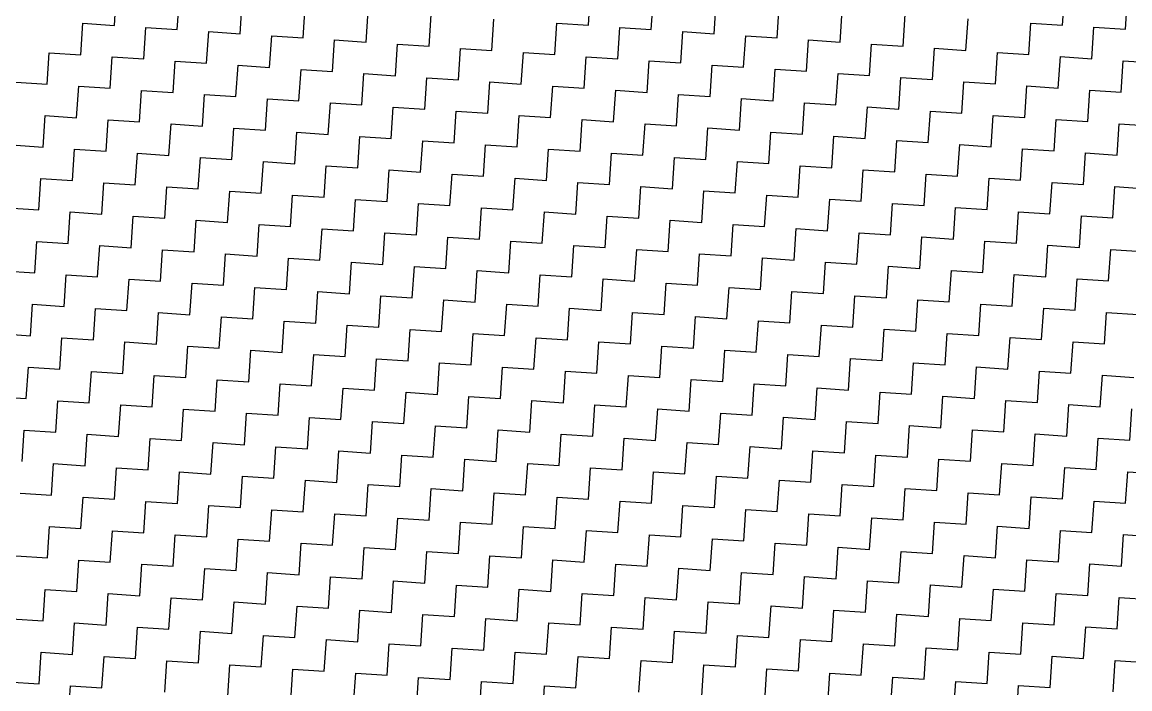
# Model space of a CAD drawing. Header units: metres. Extents: x 286068 to 287358, y 2005630 to 2007098.
# Drawn here: x 286256.2 to 286370.3, y 2006169.5 to 2006238.2 of the extents above; entities that cross this region are included whole.
import ezdxf

# ---------------------------------------------------------------- set-up
doc = ezdxf.new("R2010")
doc.units = ezdxf.units.M
doc.layers.add('POLY_HATCH', color=12, linetype='Continuous')

msp = doc.modelspace()

# ---------------------------------------------------------------- linework, layer by layer
at = {"layer": 'POLY_HATCH', "linetype": 'Continuous'}
for p, q in [((286265.71, 2006237.85), (286265.92, 2006241.09)), ((286272.19, 2006237.42), (286272.41, 2006240.66)), ((286278.67, 2006236.99), (286278.89, 2006240.23)), ((286314.55, 2006237.87), (286314.77, 2006241.11)), ((286321.03, 2006237.44), (286321.25, 2006240.68)), ((286327.52, 2006237), (286327.73, 2006240.25)), ((286363.39, 2006237.88), (286363.61, 2006241.12)), ((286369.88, 2006237.45), (286370.09, 2006240.69)), ((286285.16, 2006236.56), (286285.37, 2006239.8)), ((286291.64, 2006236.13), (286291.86, 2006239.37)), ((286334, 2006236.57), (286334.22, 2006239.82)), ((286340.48, 2006236.14), (286340.7, 2006239.39)), ((286262.25, 2006234.83), (286262.47, 2006238.07)), ((286262.47, 2006238.07), (286265.71, 2006237.85)), ((286298.13, 2006235.7), (286298.34, 2006238.94)), ((286304.61, 2006235.27), (286304.82, 2006238.51)), ((286311.09, 2006234.84), (286311.31, 2006238.08)), ((286311.31, 2006238.08), (286314.55, 2006237.87)), ((286346.97, 2006235.71), (286347.18, 2006238.96)), ((286353.45, 2006235.28), (286353.67, 2006238.53)), ((286359.94, 2006234.85), (286360.15, 2006238.09)), ((286360.15, 2006238.09), (286363.39, 2006237.88)), ((286268.73, 2006234.39), (286268.95, 2006237.64)), ((286268.95, 2006237.64), (286272.19, 2006237.42)), ((286275.22, 2006233.96), (286275.43, 2006237.21)), ((286275.43, 2006237.21), (286278.67, 2006236.99)), ((286317.58, 2006234.41), (286317.79, 2006237.65)), ((286317.79, 2006237.65), (286321.03, 2006237.44)), ((286324.06, 2006233.98), (286324.28, 2006237.22)), ((286324.28, 2006237.22), (286327.52, 2006237)), ((286366.42, 2006234.42), (286366.63, 2006237.66)), ((286366.63, 2006237.66), (286369.88, 2006237.45)), ((286281.7, 2006233.53), (286281.92, 2006236.78)), ((286281.92, 2006236.78), (286285.16, 2006236.56)), ((286288.18, 2006233.1), (286288.4, 2006236.35)), ((286288.4, 2006236.35), (286291.64, 2006236.13)), ((286294.67, 2006232.67), (286294.88, 2006235.92)), ((286294.88, 2006235.92), (286298.13, 2006235.7)), ((286330.54, 2006233.55), (286330.76, 2006236.79)), ((286330.76, 2006236.79), (286334, 2006236.57)), ((286337.03, 2006233.12), (286337.24, 2006236.36)), ((286337.24, 2006236.36), (286340.48, 2006236.14)), ((286343.51, 2006232.69), (286343.73, 2006235.93)), ((286343.73, 2006235.93), (286346.97, 2006235.71)), ((286258.79, 2006231.8), (286259.01, 2006235.04)), ((286259.01, 2006235.04), (286262.25, 2006234.83)), ((286265.28, 2006231.37), (286265.49, 2006234.61)), ((286265.49, 2006234.61), (286268.73, 2006234.39)), ((286301.15, 2006232.24), (286301.37, 2006235.48)), ((286301.37, 2006235.48), (286304.61, 2006235.27)), ((286307.64, 2006231.81), (286307.85, 2006235.05)), ((286307.85, 2006235.05), (286311.09, 2006234.84)), ((286314.12, 2006231.38), (286314.33, 2006234.62)), ((286314.33, 2006234.62), (286317.58, 2006234.41)), ((286349.99, 2006232.26), (286350.21, 2006235.5)), ((286350.21, 2006235.5), (286353.45, 2006235.28)), ((286356.48, 2006231.83), (286356.69, 2006235.07)), ((286356.69, 2006235.07), (286359.94, 2006234.85)), ((286362.96, 2006231.4), (286363.18, 2006234.64)), ((286363.18, 2006234.64), (286366.42, 2006234.42)), ((286271.76, 2006230.94), (286271.98, 2006234.18)), ((286271.98, 2006234.18), (286275.22, 2006233.96)), ((286278.24, 2006230.51), (286278.46, 2006233.75)), ((286278.46, 2006233.75), (286281.7, 2006233.53)), ((286320.6, 2006230.95), (286320.82, 2006234.19)), ((286320.82, 2006234.19), (286324.06, 2006233.98)), ((286327.09, 2006230.52), (286327.3, 2006233.76)), ((286327.3, 2006233.76), (286330.54, 2006233.55)), ((286369.45, 2006230.97), (286369.66, 2006234.21)), ((286369.66, 2006234.21), (286372.9, 2006233.99)), ((286284.73, 2006230.08), (286284.94, 2006233.32)), ((286284.94, 2006233.32), (286288.18, 2006233.1)), ((286291.21, 2006229.65), (286291.43, 2006232.89)), ((286291.43, 2006232.89), (286294.67, 2006232.67)), ((286297.7, 2006229.22), (286297.91, 2006232.46)), ((286297.91, 2006232.46), (286301.15, 2006232.24)), ((286333.57, 2006230.09), (286333.79, 2006233.33)), ((286333.79, 2006233.33), (286337.03, 2006233.12)), ((286340.05, 2006229.66), (286340.27, 2006232.9)), ((286340.27, 2006232.9), (286343.51, 2006232.69)), ((286346.54, 2006229.23), (286346.75, 2006232.47)), ((286346.75, 2006232.47), (286349.99, 2006232.26)), ((286255.55, 2006232.01), (286258.79, 2006231.8)), ((286261.82, 2006228.34), (286262.04, 2006231.58)), ((286262.04, 2006231.58), (286265.28, 2006231.37)), ((286268.3, 2006227.91), (286268.52, 2006231.15)), ((286268.52, 2006231.15), (286271.76, 2006230.94)), ((286304.18, 2006228.79), (286304.39, 2006232.03)), ((286304.39, 2006232.03), (286307.64, 2006231.81)), ((286310.66, 2006228.36), (286310.88, 2006231.6)), ((286310.88, 2006231.6), (286314.12, 2006231.38)), ((286317.15, 2006227.92), (286317.36, 2006231.17)), ((286317.36, 2006231.17), (286320.6, 2006230.95)), ((286353.02, 2006228.8), (286353.24, 2006232.04)), ((286353.24, 2006232.04), (286356.48, 2006231.83)), ((286359.51, 2006228.37), (286359.72, 2006231.61)), ((286359.72, 2006231.61), (286362.96, 2006231.4)), ((286365.99, 2006227.94), (286366.2, 2006231.18)), ((286366.2, 2006231.18), (286369.45, 2006230.97)), ((286274.79, 2006227.48), (286275, 2006230.72)), ((286275, 2006230.72), (286278.24, 2006230.51)), ((286281.27, 2006227.05), (286281.49, 2006230.29)), ((286281.49, 2006230.29), (286284.73, 2006230.08)), ((286323.63, 2006227.49), (286323.85, 2006230.74)), ((286323.85, 2006230.74), (286327.09, 2006230.52)), ((286330.11, 2006227.06), (286330.33, 2006230.31)), ((286330.33, 2006230.31), (286333.57, 2006230.09)), ((286287.75, 2006226.62), (286287.97, 2006229.86)), ((286287.97, 2006229.86), (286291.21, 2006229.65)), ((286294.24, 2006226.19), (286294.45, 2006229.43)), ((286294.45, 2006229.43), (286297.7, 2006229.22)), ((286300.72, 2006225.76), (286300.94, 2006229)), ((286300.94, 2006229), (286304.18, 2006228.79)), ((286336.6, 2006226.63), (286336.81, 2006229.88)), ((286336.81, 2006229.88), (286340.05, 2006229.66)), ((286343.08, 2006226.2), (286343.3, 2006229.45)), ((286343.3, 2006229.45), (286346.54, 2006229.23)), ((286349.56, 2006225.77), (286349.78, 2006229.01)), ((286349.78, 2006229.01), (286353.02, 2006228.8)), ((286258.36, 2006225.31), (286258.58, 2006228.56)), ((286258.58, 2006228.56), (286261.82, 2006228.34)), ((286264.85, 2006224.88), (286265.06, 2006228.13)), ((286265.06, 2006228.13), (286268.3, 2006227.91)), ((286271.33, 2006224.45), (286271.55, 2006227.7)), ((286271.55, 2006227.7), (286274.79, 2006227.48)), ((286307.21, 2006225.33), (286307.42, 2006228.57)), ((286307.42, 2006228.57), (286310.66, 2006228.36)), ((286313.69, 2006224.9), (286313.9, 2006228.14)), ((286313.9, 2006228.14), (286317.15, 2006227.92)), ((286320.17, 2006224.47), (286320.39, 2006227.71)), ((286320.39, 2006227.71), (286323.63, 2006227.49)), ((286356.05, 2006225.34), (286356.26, 2006228.58)), ((286356.26, 2006228.58), (286359.51, 2006228.37)), ((286362.53, 2006224.91), (286362.75, 2006228.15)), ((286362.75, 2006228.15), (286365.99, 2006227.94)), ((286369.02, 2006224.48), (286369.23, 2006227.72)), ((286369.23, 2006227.72), (286372.47, 2006227.51)), ((286277.81, 2006224.02), (286278.03, 2006227.27)), ((286278.03, 2006227.27), (286281.27, 2006227.05)), ((286284.3, 2006223.59), (286284.51, 2006226.84)), ((286284.51, 2006226.84), (286287.75, 2006226.62)), ((286326.66, 2006224.04), (286326.87, 2006227.28)), ((286326.87, 2006227.28), (286330.11, 2006227.06)), ((286333.14, 2006223.61), (286333.36, 2006226.85)), ((286333.36, 2006226.85), (286336.6, 2006226.63)), ((286255.12, 2006225.53), (286258.36, 2006225.31)), ((286290.78, 2006223.16), (286291, 2006226.4)), ((286291, 2006226.4), (286294.24, 2006226.19)), ((286297.26, 2006222.73), (286297.48, 2006225.97)), ((286297.48, 2006225.97), (286300.72, 2006225.76)), ((286303.75, 2006222.3), (286303.96, 2006225.54)), ((286303.96, 2006225.54), (286307.21, 2006225.33)), ((286339.62, 2006223.18), (286339.84, 2006226.42)), ((286339.84, 2006226.42), (286343.08, 2006226.2)), ((286346.11, 2006222.75), (286346.32, 2006225.99)), ((286346.32, 2006225.99), (286349.56, 2006225.77)), ((286352.59, 2006222.32), (286352.81, 2006225.56)), ((286352.81, 2006225.56), (286356.05, 2006225.34)), ((286261.39, 2006221.86), (286261.6, 2006225.1)), ((286261.6, 2006225.1), (286264.85, 2006224.88)), ((286267.87, 2006221.43), (286268.09, 2006224.67)), ((286268.09, 2006224.67), (286271.33, 2006224.45)), ((286310.23, 2006221.87), (286310.45, 2006225.11)), ((286310.45, 2006225.11), (286313.69, 2006224.9)), ((286316.72, 2006221.44), (286316.93, 2006224.68)), ((286316.93, 2006224.68), (286320.17, 2006224.47)), ((286323.2, 2006221.01), (286323.41, 2006224.25)), ((286323.41, 2006224.25), (286326.66, 2006224.04)), ((286359.07, 2006221.89), (286359.29, 2006225.13)), ((286359.29, 2006225.13), (286362.53, 2006224.91)), ((286365.56, 2006221.46), (286365.77, 2006224.7)), ((286365.77, 2006224.7), (286369.02, 2006224.48)), ((286274.36, 2006221), (286274.57, 2006224.24)), ((286274.57, 2006224.24), (286277.81, 2006224.02)), ((286280.84, 2006220.57), (286281.06, 2006223.81)), ((286281.06, 2006223.81), (286284.3, 2006223.59)), ((286287.32, 2006220.14), (286287.54, 2006223.38)), ((286287.54, 2006223.38), (286290.78, 2006223.16)), ((286329.68, 2006220.58), (286329.9, 2006223.82)), ((286329.9, 2006223.82), (286333.14, 2006223.61)), ((286336.17, 2006220.15), (286336.38, 2006223.39)), ((286336.38, 2006223.39), (286339.62, 2006223.18)), ((286257.93, 2006218.83), (286258.15, 2006222.07)), ((286258.15, 2006222.07), (286261.39, 2006221.86)), ((286293.81, 2006219.71), (286294.02, 2006222.95)), ((286294.02, 2006222.95), (286297.26, 2006222.73)), ((286300.29, 2006219.28), (286300.51, 2006222.52)), ((286300.51, 2006222.52), (286303.75, 2006222.3)), ((286306.78, 2006218.85), (286306.99, 2006222.09)), ((286306.99, 2006222.09), (286310.23, 2006221.87)), ((286342.65, 2006219.72), (286342.87, 2006222.96)), ((286342.87, 2006222.96), (286346.11, 2006222.75)), ((286349.13, 2006219.29), (286349.35, 2006222.53)), ((286349.35, 2006222.53), (286352.59, 2006222.32)), ((286355.62, 2006218.86), (286355.83, 2006222.1)), ((286355.83, 2006222.1), (286359.07, 2006221.89)), ((286264.42, 2006218.4), (286264.63, 2006221.64)), ((286264.63, 2006221.64), (286267.87, 2006221.43)), ((286270.9, 2006217.97), (286271.11, 2006221.21)), ((286271.11, 2006221.21), (286274.36, 2006221)), ((286313.26, 2006218.41), (286313.47, 2006221.66)), ((286313.47, 2006221.66), (286316.72, 2006221.44)), ((286319.74, 2006217.98), (286319.96, 2006221.23)), ((286319.96, 2006221.23), (286323.2, 2006221.01)), ((286362.1, 2006218.43), (286362.32, 2006221.67)), ((286362.32, 2006221.67), (286365.56, 2006221.46)), ((286368.59, 2006218), (286368.8, 2006221.24)), ((286368.8, 2006221.24), (286372.04, 2006221.02)), ((286277.38, 2006217.54), (286277.6, 2006220.78)), ((286277.6, 2006220.78), (286280.84, 2006220.57)), ((286283.87, 2006217.11), (286284.08, 2006220.35)), ((286284.08, 2006220.35), (286287.32, 2006220.14)), ((286290.35, 2006216.68), (286290.57, 2006219.92)), ((286290.57, 2006219.92), (286293.81, 2006219.71)), ((286326.23, 2006217.55), (286326.44, 2006220.8)), ((286326.44, 2006220.8), (286329.68, 2006220.58)), ((286332.71, 2006217.12), (286332.92, 2006220.37)), ((286332.92, 2006220.37), (286336.17, 2006220.15)), ((286339.19, 2006216.69), (286339.41, 2006219.93)), ((286339.41, 2006219.93), (286342.65, 2006219.72)), ((286254.69, 2006219.05), (286257.93, 2006218.83)), ((286260.96, 2006215.37), (286261.17, 2006218.62)), ((286261.17, 2006218.62), (286264.42, 2006218.4)), ((286296.83, 2006216.25), (286297.05, 2006219.49)), ((286297.05, 2006219.49), (286300.29, 2006219.28)), ((286303.32, 2006215.82), (286303.53, 2006219.06)), ((286303.53, 2006219.06), (286306.78, 2006218.85)), ((286309.8, 2006215.39), (286310.02, 2006218.63)), ((286310.02, 2006218.63), (286313.26, 2006218.41)), ((286345.68, 2006216.26), (286345.89, 2006219.5)), ((286345.89, 2006219.5), (286349.13, 2006219.29)), ((286352.16, 2006215.83), (286352.38, 2006219.07)), ((286352.38, 2006219.07), (286355.62, 2006218.86)), ((286358.64, 2006215.4), (286358.86, 2006218.64)), ((286358.86, 2006218.64), (286362.1, 2006218.43)), ((286267.44, 2006214.94), (286267.66, 2006218.19)), ((286267.66, 2006218.19), (286270.9, 2006217.97)), ((286273.93, 2006214.51), (286274.14, 2006217.76)), ((286274.14, 2006217.76), (286277.38, 2006217.54)), ((286316.29, 2006214.96), (286316.5, 2006218.2)), ((286316.5, 2006218.2), (286319.74, 2006217.98)), ((286322.77, 2006214.53), (286322.98, 2006217.77)), ((286322.98, 2006217.77), (286326.23, 2006217.55)), ((286365.13, 2006214.97), (286365.34, 2006218.21)), ((286365.34, 2006218.21), (286368.59, 2006218)), ((286280.41, 2006214.08), (286280.63, 2006217.32)), ((286280.63, 2006217.32), (286283.87, 2006217.11)), ((286286.89, 2006213.65), (286287.11, 2006216.89)), ((286287.11, 2006216.89), (286290.35, 2006216.68)), ((286293.38, 2006213.22), (286293.59, 2006216.46)), ((286293.59, 2006216.46), (286296.83, 2006216.25)), ((286329.25, 2006214.1), (286329.47, 2006217.34)), ((286329.47, 2006217.34), (286332.71, 2006217.12)), ((286335.74, 2006213.67), (286335.95, 2006216.91)), ((286335.95, 2006216.91), (286339.19, 2006216.69)), ((286342.22, 2006213.24), (286342.44, 2006216.48)), ((286342.44, 2006216.48), (286345.68, 2006216.26)), ((286257.5, 2006212.35), (286257.72, 2006215.59)), ((286257.72, 2006215.59), (286260.96, 2006215.37)), ((286263.99, 2006211.92), (286264.2, 2006215.16)), ((286264.2, 2006215.16), (286267.44, 2006214.94)), ((286299.86, 2006212.79), (286300.08, 2006216.03)), ((286300.08, 2006216.03), (286303.32, 2006215.82)), ((286306.34, 2006212.36), (286306.56, 2006215.6)), ((286306.56, 2006215.6), (286309.8, 2006215.39)), ((286312.83, 2006211.93), (286313.04, 2006215.17)), ((286313.04, 2006215.17), (286316.29, 2006214.96)), ((286348.7, 2006212.81), (286348.92, 2006216.05)), ((286348.92, 2006216.05), (286352.16, 2006215.83)), ((286355.19, 2006212.38), (286355.4, 2006215.62)), ((286355.4, 2006215.62), (286358.64, 2006215.4)), ((286361.67, 2006211.94), (286361.89, 2006215.19)), ((286361.89, 2006215.19), (286365.13, 2006214.97)), ((286270.47, 2006211.49), (286270.68, 2006214.73)), ((286270.68, 2006214.73), (286273.93, 2006214.51)), ((286276.95, 2006211.06), (286277.17, 2006214.3)), ((286277.17, 2006214.3), (286280.41, 2006214.08)), ((286319.31, 2006211.5), (286319.53, 2006214.74)), ((286319.53, 2006214.74), (286322.77, 2006214.53)), ((286325.8, 2006211.07), (286326.01, 2006214.31)), ((286326.01, 2006214.31), (286329.25, 2006214.1)), ((286368.15, 2006211.51), (286368.37, 2006214.76)), ((286368.37, 2006214.76), (286371.61, 2006214.54)), ((286283.44, 2006210.63), (286283.65, 2006213.87)), ((286283.65, 2006213.87), (286286.89, 2006213.65)), ((286289.92, 2006210.2), (286290.14, 2006213.44)), ((286290.14, 2006213.44), (286293.38, 2006213.22)), ((286296.4, 2006209.77), (286296.62, 2006213.01)), ((286296.62, 2006213.01), (286299.86, 2006212.79)), ((286332.28, 2006210.64), (286332.49, 2006213.88)), ((286332.49, 2006213.88), (286335.74, 2006213.67)), ((286338.76, 2006210.21), (286338.98, 2006213.45)), ((286338.98, 2006213.45), (286342.22, 2006213.24)), ((286345.25, 2006209.78), (286345.46, 2006213.02)), ((286345.46, 2006213.02), (286348.7, 2006212.81)), ((286254.26, 2006212.56), (286257.5, 2006212.35)), ((286260.53, 2006208.89), (286260.74, 2006212.13)), ((286260.74, 2006212.13), (286263.99, 2006211.92)), ((286267.01, 2006208.46), (286267.23, 2006211.7)), ((286267.23, 2006211.7), (286270.47, 2006211.49)), ((286302.89, 2006209.33), (286303.1, 2006212.58)), ((286303.1, 2006212.58), (286306.34, 2006212.36)), ((286309.37, 2006208.9), (286309.59, 2006212.15)), ((286309.59, 2006212.15), (286312.83, 2006211.93)), ((286315.85, 2006208.47), (286316.07, 2006211.72)), ((286316.07, 2006211.72), (286319.31, 2006211.5)), ((286351.73, 2006209.35), (286351.95, 2006212.59)), ((286351.95, 2006212.59), (286355.19, 2006212.38)), ((286358.21, 2006208.92), (286358.43, 2006212.16)), ((286358.43, 2006212.16), (286361.67, 2006211.94)), ((286364.7, 2006208.49), (286364.91, 2006211.73)), ((286364.91, 2006211.73), (286368.15, 2006211.51)), ((286273.5, 2006208.03), (286273.71, 2006211.27)), ((286273.71, 2006211.27), (286276.95, 2006211.06)), ((286279.98, 2006207.6), (286280.19, 2006210.84)), ((286280.19, 2006210.84), (286283.44, 2006210.63)), ((286322.34, 2006208.04), (286322.55, 2006211.29)), ((286322.55, 2006211.29), (286325.8, 2006211.07)), ((286328.82, 2006207.61), (286329.04, 2006210.85)), ((286329.04, 2006210.85), (286332.28, 2006210.64)), ((286286.46, 2006207.17), (286286.68, 2006210.41)), ((286286.68, 2006210.41), (286289.92, 2006210.2)), ((286292.95, 2006206.74), (286293.16, 2006209.98)), ((286293.16, 2006209.98), (286296.4, 2006209.77)), ((286299.43, 2006206.31), (286299.65, 2006209.55)), ((286299.65, 2006209.55), (286302.89, 2006209.33)), ((286335.31, 2006207.18), (286335.52, 2006210.42)), ((286335.52, 2006210.42), (286338.76, 2006210.21)), ((286341.79, 2006206.75), (286342, 2006209.99)), ((286342, 2006209.99), (286345.25, 2006209.78)), ((286348.27, 2006206.32), (286348.49, 2006209.56)), ((286348.49, 2006209.56), (286351.73, 2006209.35)), ((286257.07, 2006205.86), (286257.29, 2006209.11)), ((286257.29, 2006209.11), (286260.53, 2006208.89)), ((286263.56, 2006205.43), (286263.77, 2006208.68)), ((286263.77, 2006208.68), (286267.01, 2006208.46)), ((286305.91, 2006205.88), (286306.13, 2006209.12)), ((286306.13, 2006209.12), (286309.37, 2006208.9)), ((286312.4, 2006205.45), (286312.61, 2006208.69)), ((286312.61, 2006208.69), (286315.85, 2006208.47)), ((286354.76, 2006205.89), (286354.97, 2006209.13)), ((286354.97, 2006209.13), (286358.21, 2006208.92)), ((286361.24, 2006205.46), (286361.46, 2006208.7)), ((286361.46, 2006208.7), (286364.7, 2006208.49)), ((286367.72, 2006205.03), (286367.94, 2006208.27)), ((286367.94, 2006208.27), (286371.18, 2006208.06)), ((286270.04, 2006205), (286270.25, 2006208.25)), ((286270.25, 2006208.25), (286273.5, 2006208.03)), ((286276.52, 2006204.57), (286276.74, 2006207.81)), ((286276.74, 2006207.81), (286279.98, 2006207.6)), ((286283.01, 2006204.14), (286283.22, 2006207.38)), ((286283.22, 2006207.38), (286286.46, 2006207.17)), ((286318.88, 2006205.02), (286319.1, 2006208.26)), ((286319.1, 2006208.26), (286322.34, 2006208.04)), ((286325.37, 2006204.59), (286325.58, 2006207.83)), ((286325.58, 2006207.83), (286328.82, 2006207.61)), ((286331.85, 2006204.16), (286332.06, 2006207.4)), ((286332.06, 2006207.4), (286335.31, 2006207.18)), ((286253.83, 2006206.08), (286257.07, 2006205.86)), ((286289.49, 2006203.71), (286289.71, 2006206.95)), ((286289.71, 2006206.95), (286292.95, 2006206.74)), ((286295.97, 2006203.28), (286296.19, 2006206.52)), ((286296.19, 2006206.52), (286299.43, 2006206.31)), ((286302.46, 2006202.85), (286302.67, 2006206.09)), ((286302.67, 2006206.09), (286305.91, 2006205.88)), ((286338.33, 2006203.73), (286338.55, 2006206.97)), ((286338.55, 2006206.97), (286341.79, 2006206.75)), ((286344.82, 2006203.3), (286345.03, 2006206.54)), ((286345.03, 2006206.54), (286348.27, 2006206.32)), ((286351.3, 2006202.86), (286351.52, 2006206.11)), ((286351.52, 2006206.11), (286354.76, 2006205.89)), ((286260.1, 2006202.41), (286260.31, 2006205.65)), ((286260.31, 2006205.65), (286263.56, 2006205.43)), ((286266.58, 2006201.98), (286266.8, 2006205.22)), ((286266.8, 2006205.22), (286270.04, 2006205)), ((286308.94, 2006202.42), (286309.16, 2006205.66)), ((286309.16, 2006205.66), (286312.4, 2006205.45)), ((286315.42, 2006201.99), (286315.64, 2006205.23)), ((286315.64, 2006205.23), (286318.88, 2006205.02)), ((286357.78, 2006202.43), (286358, 2006205.68)), ((286358, 2006205.68), (286361.24, 2006205.46)), ((286364.27, 2006202), (286364.48, 2006205.25)), ((286364.48, 2006205.25), (286367.72, 2006205.03)), ((286273.07, 2006201.55), (286273.28, 2006204.79)), ((286273.28, 2006204.79), (286276.52, 2006204.57)), ((286279.55, 2006201.12), (286279.76, 2006204.36)), ((286279.76, 2006204.36), (286283.01, 2006204.14)), ((286286.03, 2006200.69), (286286.25, 2006203.93)), ((286286.25, 2006203.93), (286289.49, 2006203.71)), ((286321.91, 2006201.56), (286322.12, 2006204.8)), ((286322.12, 2006204.8), (286325.37, 2006204.59)), ((286328.39, 2006201.13), (286328.61, 2006204.37)), ((286328.61, 2006204.37), (286331.85, 2006204.16)), ((286334.88, 2006200.7), (286335.09, 2006203.94)), ((286335.09, 2006203.94), (286338.33, 2006203.73)), ((286256.64, 2006199.38), (286256.86, 2006202.62)), ((286256.86, 2006202.62), (286260.1, 2006202.41)), ((286292.52, 2006200.25), (286292.73, 2006203.5)), ((286292.73, 2006203.5), (286295.97, 2006203.28)), ((286299, 2006199.82), (286299.22, 2006203.07)), ((286299.22, 2006203.07), (286302.46, 2006202.85)), ((286305.48, 2006199.39), (286305.7, 2006202.64)), ((286305.7, 2006202.64), (286308.94, 2006202.42)), ((286341.36, 2006200.27), (286341.57, 2006203.51)), ((286341.57, 2006203.51), (286344.82, 2006203.3)), ((286347.84, 2006199.84), (286348.06, 2006203.08)), ((286348.06, 2006203.08), (286351.3, 2006202.86)), ((286354.33, 2006199.41), (286354.54, 2006202.65)), ((286354.54, 2006202.65), (286357.78, 2006202.43)), ((286263.12, 2006198.95), (286263.34, 2006202.19)), ((286263.34, 2006202.19), (286266.58, 2006201.98)), ((286269.61, 2006198.52), (286269.82, 2006201.76)), ((286269.82, 2006201.76), (286273.07, 2006201.55)), ((286311.97, 2006198.96), (286312.18, 2006202.21)), ((286312.18, 2006202.21), (286315.42, 2006201.99)), ((286318.45, 2006198.53), (286318.67, 2006201.78)), ((286318.67, 2006201.78), (286321.91, 2006201.56)), ((286360.81, 2006198.98), (286361.03, 2006202.22)), ((286361.03, 2006202.22), (286364.27, 2006202)), ((286367.29, 2006198.55), (286367.51, 2006201.79)), ((286367.51, 2006201.79), (286370.75, 2006201.57)), ((286276.09, 2006198.09), (286276.31, 2006201.33)), ((286276.31, 2006201.33), (286279.55, 2006201.12)), ((286282.58, 2006197.66), (286282.79, 2006200.9)), ((286282.79, 2006200.9), (286286.03, 2006200.69)), ((286289.06, 2006197.23), (286289.27, 2006200.47)), ((286289.27, 2006200.47), (286292.52, 2006200.25)), ((286324.93, 2006198.1), (286325.15, 2006201.34)), ((286325.15, 2006201.34), (286328.39, 2006201.13)), ((286331.42, 2006197.67), (286331.63, 2006200.91)), ((286331.63, 2006200.91), (286334.88, 2006200.7)), ((286337.9, 2006197.24), (286338.12, 2006200.48)), ((286338.12, 2006200.48), (286341.36, 2006200.27)), ((286253.4, 2006199.6), (286256.64, 2006199.38)), ((286259.67, 2006195.92), (286259.88, 2006199.17)), ((286259.88, 2006199.17), (286263.12, 2006198.95)), ((286295.54, 2006196.8), (286295.76, 2006200.04)), ((286295.76, 2006200.04), (286299, 2006199.82)), ((286302.03, 2006196.37), (286302.24, 2006199.61)), ((286302.24, 2006199.61), (286305.48, 2006199.39)), ((286308.51, 2006195.94), (286308.73, 2006199.18)), ((286308.73, 2006199.18), (286311.97, 2006198.96)), ((286344.39, 2006196.81), (286344.6, 2006200.05)), ((286344.6, 2006200.05), (286347.84, 2006199.84)), ((286350.87, 2006196.38), (286351.08, 2006199.62)), ((286351.08, 2006199.62), (286354.33, 2006199.41)), ((286357.35, 2006195.95), (286357.57, 2006199.19)), ((286357.57, 2006199.19), (286360.81, 2006198.98)), ((286266.15, 2006195.49), (286266.37, 2006198.73)), ((286266.37, 2006198.73), (286269.61, 2006198.52)), ((286272.64, 2006195.06), (286272.85, 2006198.3)), ((286272.85, 2006198.3), (286276.09, 2006198.09)), ((286314.99, 2006195.51), (286315.21, 2006198.75)), ((286315.21, 2006198.75), (286318.45, 2006198.53)), ((286321.48, 2006195.08), (286321.69, 2006198.32)), ((286321.69, 2006198.32), (286324.93, 2006198.1)), ((286363.84, 2006195.52), (286364.05, 2006198.76)), ((286364.05, 2006198.76), (286367.29, 2006198.55)), ((286370.32, 2006195.09), (286370.54, 2006198.33)), ((286279.12, 2006194.63), (286279.33, 2006197.87)), ((286279.33, 2006197.87), (286282.58, 2006197.66)), ((286285.6, 2006194.2), (286285.82, 2006197.44)), ((286285.82, 2006197.44), (286289.06, 2006197.23)), ((286292.09, 2006193.77), (286292.3, 2006197.01)), ((286292.3, 2006197.01), (286295.54, 2006196.8)), ((286327.96, 2006194.65), (286328.18, 2006197.89)), ((286328.18, 2006197.89), (286331.42, 2006197.67)), ((286334.45, 2006194.22), (286334.66, 2006197.46)), ((286334.66, 2006197.46), (286337.9, 2006197.24)), ((286340.93, 2006193.79), (286341.14, 2006197.03)), ((286341.14, 2006197.03), (286344.39, 2006196.81)), ((286256.21, 2006192.9), (286256.43, 2006196.14)), ((286256.43, 2006196.14), (286259.67, 2006195.92)), ((286298.57, 2006193.34), (286298.78, 2006196.58)), ((286298.78, 2006196.58), (286302.03, 2006196.37)), ((286305.05, 2006192.91), (286305.27, 2006196.15)), ((286305.27, 2006196.15), (286308.51, 2006195.94)), ((286311.54, 2006192.48), (286311.75, 2006195.72)), ((286311.75, 2006195.72), (286314.99, 2006195.51)), ((286347.41, 2006193.35), (286347.63, 2006196.6)), ((286347.63, 2006196.6), (286350.87, 2006196.38)), ((286353.9, 2006192.92), (286354.11, 2006196.17)), ((286354.11, 2006196.17), (286357.35, 2006195.95)), ((286360.38, 2006192.49), (286360.59, 2006195.74)), ((286360.59, 2006195.74), (286363.84, 2006195.52)), ((286262.69, 2006192.47), (286262.91, 2006195.71)), ((286262.91, 2006195.71), (286266.15, 2006195.49)), ((286269.18, 2006192.04), (286269.39, 2006195.28)), ((286269.39, 2006195.28), (286272.64, 2006195.06)), ((286275.66, 2006191.61), (286275.88, 2006194.85)), ((286275.88, 2006194.85), (286279.12, 2006194.63)), ((286318.02, 2006192.05), (286318.24, 2006195.29)), ((286318.24, 2006195.29), (286321.48, 2006195.08)), ((286324.5, 2006191.62), (286324.72, 2006194.86)), ((286324.72, 2006194.86), (286327.96, 2006194.65)), ((286366.86, 2006192.06), (286367.08, 2006195.31)), ((286367.08, 2006195.31), (286370.32, 2006195.09)), ((286282.15, 2006191.18), (286282.36, 2006194.42)), ((286282.36, 2006194.42), (286285.6, 2006194.2)), ((286288.63, 2006190.74), (286288.84, 2006193.99)), ((286288.84, 2006193.99), (286292.09, 2006193.77)), ((286295.11, 2006190.31), (286295.33, 2006193.56)), ((286295.33, 2006193.56), (286298.57, 2006193.34)), ((286330.99, 2006191.19), (286331.2, 2006194.43)), ((286331.2, 2006194.43), (286334.45, 2006194.22)), ((286337.47, 2006190.76), (286337.69, 2006194)), ((286337.69, 2006194), (286340.93, 2006193.79)), ((286343.96, 2006190.33), (286344.17, 2006193.57)), ((286344.17, 2006193.57), (286347.41, 2006193.35)), ((286259.24, 2006189.44), (286259.45, 2006192.68)), ((286259.45, 2006192.68), (286262.69, 2006192.47)), ((286301.6, 2006189.88), (286301.81, 2006193.13)), ((286301.81, 2006193.13), (286305.05, 2006192.91)), ((286308.08, 2006189.45), (286308.3, 2006192.7)), ((286308.3, 2006192.7), (286311.54, 2006192.48)), ((286350.44, 2006189.9), (286350.65, 2006193.14)), ((286350.65, 2006193.14), (286353.9, 2006192.92)), ((286356.92, 2006189.47), (286357.14, 2006192.71)), ((286357.14, 2006192.71), (286360.38, 2006192.49)), ((286265.72, 2006189.01), (286265.94, 2006192.25)), ((286265.94, 2006192.25), (286269.18, 2006192.04)), ((286272.2, 2006188.58), (286272.42, 2006191.82)), ((286272.42, 2006191.82), (286275.66, 2006191.61)), ((286278.69, 2006188.15), (286278.9, 2006191.39)), ((286278.9, 2006191.39), (286282.15, 2006191.18)), ((286314.56, 2006189.02), (286314.78, 2006192.26)), ((286314.78, 2006192.26), (286318.02, 2006192.05)), ((286321.05, 2006188.59), (286321.26, 2006191.83)), ((286321.26, 2006191.83), (286324.5, 2006191.62)), ((286327.53, 2006188.16), (286327.75, 2006191.4)), ((286327.75, 2006191.4), (286330.99, 2006191.19)), ((286363.41, 2006189.04), (286363.62, 2006192.28)), ((286363.62, 2006192.28), (286366.86, 2006192.06)), ((286369.89, 2006188.61), (286370.11, 2006191.85)), ((286370.11, 2006191.85), (286373.35, 2006191.63)), ((286285.17, 2006187.72), (286285.39, 2006190.96)), ((286285.39, 2006190.96), (286288.63, 2006190.74)), ((286291.66, 2006187.29), (286291.87, 2006190.53)), ((286291.87, 2006190.53), (286295.11, 2006190.31)), ((286298.14, 2006186.86), (286298.35, 2006190.1)), ((286298.35, 2006190.1), (286301.6, 2006189.88)), ((286334.01, 2006187.73), (286334.23, 2006190.97)), ((286334.23, 2006190.97), (286337.47, 2006190.76)), ((286340.5, 2006187.3), (286340.71, 2006190.54)), ((286340.71, 2006190.54), (286343.96, 2006190.33)), ((286346.98, 2006186.87), (286347.2, 2006190.11)), ((286347.2, 2006190.11), (286350.44, 2006189.9)), ((286256, 2006189.65), (286259.24, 2006189.44)), ((286262.26, 2006185.98), (286262.48, 2006189.22)), ((286262.48, 2006189.22), (286265.72, 2006189.01)), ((286304.62, 2006186.43), (286304.84, 2006189.67)), ((286304.84, 2006189.67), (286308.08, 2006189.45)), ((286311.11, 2006186), (286311.32, 2006189.24)), ((286311.32, 2006189.24), (286314.56, 2006189.02)), ((286353.47, 2006186.44), (286353.68, 2006189.68)), ((286353.68, 2006189.68), (286356.92, 2006189.47)), ((286359.95, 2006186.01), (286360.16, 2006189.25)), ((286360.16, 2006189.25), (286363.41, 2006189.04)), ((286268.75, 2006185.55), (286268.96, 2006188.79)), ((286268.96, 2006188.79), (286272.2, 2006188.58)), ((286275.23, 2006185.12), (286275.45, 2006188.36)), ((286275.45, 2006188.36), (286278.69, 2006188.15)), ((286281.71, 2006184.69), (286281.93, 2006187.93)), ((286281.93, 2006187.93), (286285.17, 2006187.72)), ((286317.59, 2006185.57), (286317.81, 2006188.81)), ((286317.81, 2006188.81), (286321.05, 2006188.59)), ((286324.07, 2006185.14), (286324.29, 2006188.38)), ((286324.29, 2006188.38), (286327.53, 2006188.16)), ((286330.56, 2006184.71), (286330.77, 2006187.95)), ((286330.77, 2006187.95), (286334.01, 2006187.73)), ((286366.43, 2006185.58), (286366.65, 2006188.82)), ((286366.65, 2006188.82), (286369.89, 2006188.61)), ((286288.2, 2006184.26), (286288.41, 2006187.5)), ((286288.41, 2006187.5), (286291.66, 2006187.29)), ((286294.68, 2006183.83), (286294.9, 2006187.07)), ((286294.9, 2006187.07), (286298.14, 2006186.86)), ((286301.17, 2006183.4), (286301.38, 2006186.64)), ((286301.38, 2006186.64), (286304.62, 2006186.43)), ((286337.04, 2006184.27), (286337.26, 2006187.52)), ((286337.26, 2006187.52), (286340.5, 2006187.3)), ((286343.52, 2006183.84), (286343.74, 2006187.09)), ((286343.74, 2006187.09), (286346.98, 2006186.87)), ((286350.01, 2006183.41), (286350.22, 2006186.66)), ((286350.22, 2006186.66), (286353.47, 2006186.44)), ((286258.81, 2006182.96), (286259.02, 2006186.2)), ((286259.02, 2006186.2), (286262.26, 2006185.98)), ((286265.29, 2006182.53), (286265.51, 2006185.77)), ((286265.51, 2006185.77), (286268.75, 2006185.55)), ((286307.65, 2006182.97), (286307.86, 2006186.21)), ((286307.86, 2006186.21), (286311.11, 2006186)), ((286314.13, 2006182.54), (286314.35, 2006185.78)), ((286314.35, 2006185.78), (286317.59, 2006185.57)), ((286356.49, 2006182.98), (286356.71, 2006186.23)), ((286356.71, 2006186.23), (286359.95, 2006186.01)), ((286362.98, 2006182.55), (286363.19, 2006185.79)), ((286363.19, 2006185.79), (286366.43, 2006185.58)), ((286271.77, 2006182.1), (286271.99, 2006185.34)), ((286271.99, 2006185.34), (286275.23, 2006185.12)), ((286278.26, 2006181.66), (286278.47, 2006184.91)), ((286278.47, 2006184.91), (286281.71, 2006184.69)), ((286284.74, 2006181.23), (286284.96, 2006184.48)), ((286284.96, 2006184.48), (286288.2, 2006184.26)), ((286320.62, 2006182.11), (286320.83, 2006185.35)), ((286320.83, 2006185.35), (286324.07, 2006185.14)), ((286327.1, 2006181.68), (286327.32, 2006184.92)), ((286327.32, 2006184.92), (286330.56, 2006184.71)), ((286333.58, 2006181.25), (286333.8, 2006184.49)), ((286333.8, 2006184.49), (286337.04, 2006184.27)), ((286369.46, 2006182.12), (286369.67, 2006185.36)), ((286369.67, 2006185.36), (286372.92, 2006185.15)), ((286255.57, 2006183.17), (286258.81, 2006182.96)), ((286291.23, 2006180.8), (286291.44, 2006184.05)), ((286291.44, 2006184.05), (286294.68, 2006183.83)), ((286297.71, 2006180.37), (286297.92, 2006183.62)), ((286297.92, 2006183.62), (286301.17, 2006183.4)), ((286304.19, 2006179.94), (286304.41, 2006183.18)), ((286304.41, 2006183.18), (286307.65, 2006182.97)), ((286340.07, 2006180.82), (286340.28, 2006184.06)), ((286340.28, 2006184.06), (286343.52, 2006183.84)), ((286346.55, 2006180.39), (286346.77, 2006183.63)), ((286346.77, 2006183.63), (286350.01, 2006183.41)), ((286353.04, 2006179.96), (286353.25, 2006183.2)), ((286353.25, 2006183.2), (286356.49, 2006182.98)), ((286261.83, 2006179.5), (286262.05, 2006182.74)), ((286262.05, 2006182.74), (286265.29, 2006182.53)), ((286268.32, 2006179.07), (286268.53, 2006182.31)), ((286268.53, 2006182.31), (286271.77, 2006182.1)), ((286310.68, 2006179.51), (286310.89, 2006182.75)), ((286310.89, 2006182.75), (286314.13, 2006182.54)), ((286317.16, 2006179.08), (286317.38, 2006182.32)), ((286317.38, 2006182.32), (286320.62, 2006182.11)), ((286359.52, 2006179.53), (286359.73, 2006182.77)), ((286359.73, 2006182.77), (286362.98, 2006182.55)), ((286366, 2006179.1), (286366.22, 2006182.34)), ((286366.22, 2006182.34), (286369.46, 2006182.12)), ((286274.8, 2006178.64), (286275.02, 2006181.88)), ((286275.02, 2006181.88), (286278.26, 2006181.66)), ((286281.28, 2006178.21), (286281.5, 2006181.45)), ((286281.5, 2006181.45), (286284.74, 2006181.23)), ((286287.77, 2006177.78), (286287.98, 2006181.02)), ((286287.98, 2006181.02), (286291.23, 2006180.8)), ((286323.64, 2006178.65), (286323.86, 2006181.89)), ((286323.86, 2006181.89), (286327.1, 2006181.68)), ((286330.13, 2006178.22), (286330.34, 2006181.46)), ((286330.34, 2006181.46), (286333.58, 2006181.25)), ((286336.61, 2006177.79), (286336.83, 2006181.03)), ((286336.83, 2006181.03), (286340.07, 2006180.82)), ((286294.25, 2006177.35), (286294.47, 2006180.59)), ((286294.47, 2006180.59), (286297.71, 2006180.37)), ((286300.74, 2006176.92), (286300.95, 2006180.16)), ((286300.95, 2006180.16), (286304.19, 2006179.94)), ((286343.09, 2006177.36), (286343.31, 2006180.6)), ((286343.31, 2006180.6), (286346.55, 2006180.39)), ((286349.58, 2006176.93), (286349.79, 2006180.17)), ((286349.79, 2006180.17), (286353.04, 2006179.96)), ((286356.06, 2006176.5), (286356.28, 2006179.74)), ((286356.28, 2006179.74), (286359.52, 2006179.53)), ((286258.38, 2006176.47), (286258.59, 2006179.71)), ((286258.59, 2006179.71), (286261.83, 2006179.5)), ((286264.86, 2006176.04), (286265.08, 2006179.28)), ((286265.08, 2006179.28), (286268.32, 2006179.07)), ((286271.34, 2006175.61), (286271.56, 2006178.85)), ((286271.56, 2006178.85), (286274.8, 2006178.64)), ((286307.22, 2006176.49), (286307.43, 2006179.73)), ((286307.43, 2006179.73), (286310.68, 2006179.51)), ((286313.7, 2006176.06), (286313.92, 2006179.3)), ((286313.92, 2006179.3), (286317.16, 2006179.08)), ((286320.19, 2006175.63), (286320.4, 2006178.87)), ((286320.4, 2006178.87), (286323.64, 2006178.65)), ((286362.55, 2006176.07), (286362.76, 2006179.31)), ((286362.76, 2006179.31), (286366, 2006179.1)), ((286369.03, 2006175.64), (286369.24, 2006178.88)), ((286369.24, 2006178.88), (286372.49, 2006178.67)), ((286277.83, 2006175.18), (286278.04, 2006178.42)), ((286278.04, 2006178.42), (286281.28, 2006178.21)), ((286284.31, 2006174.75), (286284.53, 2006177.99)), ((286284.53, 2006177.99), (286287.77, 2006177.78)), ((286290.79, 2006174.32), (286291.01, 2006177.56)), ((286291.01, 2006177.56), (286294.25, 2006177.35)), ((286326.67, 2006175.19), (286326.89, 2006178.44)), ((286326.89, 2006178.44), (286330.13, 2006178.22)), ((286333.15, 2006174.76), (286333.37, 2006178.01)), ((286333.37, 2006178.01), (286336.61, 2006177.79)), ((286339.64, 2006174.33), (286339.85, 2006177.58)), ((286339.85, 2006177.58), (286343.09, 2006177.36)), ((286255.13, 2006176.69), (286258.38, 2006176.47)), ((286297.28, 2006173.89), (286297.49, 2006177.13)), ((286297.49, 2006177.13), (286300.74, 2006176.92)), ((286303.76, 2006173.46), (286303.98, 2006176.7)), ((286303.98, 2006176.7), (286307.22, 2006176.49)), ((286346.12, 2006173.9), (286346.34, 2006177.15)), ((286346.34, 2006177.15), (286349.58, 2006176.93)), ((286352.6, 2006173.47), (286352.82, 2006176.72)), ((286352.82, 2006176.72), (286356.06, 2006176.5)), ((286261.4, 2006173.02), (286261.62, 2006176.26)), ((286261.62, 2006176.26), (286264.86, 2006176.04)), ((286267.89, 2006172.58), (286268.1, 2006175.83)), ((286268.1, 2006175.83), (286271.34, 2006175.61)), ((286274.37, 2006172.15), (286274.59, 2006175.4)), ((286274.59, 2006175.4), (286277.83, 2006175.18)), ((286310.25, 2006173.03), (286310.46, 2006176.27)), ((286310.46, 2006176.27), (286313.7, 2006176.06)), ((286316.73, 2006172.6), (286316.94, 2006175.84)), ((286316.94, 2006175.84), (286320.19, 2006175.63)), ((286323.21, 2006172.17), (286323.43, 2006175.41)), ((286323.43, 2006175.41), (286326.67, 2006175.19)), ((286359.09, 2006173.04), (286359.3, 2006176.28)), ((286359.3, 2006176.28), (286362.55, 2006176.07)), ((286365.57, 2006172.61), (286365.79, 2006175.85)), ((286365.79, 2006175.85), (286369.03, 2006175.64)), ((286280.85, 2006171.72), (286281.07, 2006174.97)), ((286281.07, 2006174.97), (286284.31, 2006174.75)), ((286287.34, 2006171.29), (286287.55, 2006174.54)), ((286287.55, 2006174.54), (286290.79, 2006174.32)), ((286293.82, 2006170.86), (286294.04, 2006174.11)), ((286294.04, 2006174.11), (286297.28, 2006173.89)), ((286329.7, 2006171.74), (286329.91, 2006174.98)), ((286329.91, 2006174.98), (286333.15, 2006174.76)), ((286336.18, 2006171.31), (286336.4, 2006174.55)), ((286336.4, 2006174.55), (286339.64, 2006174.33)), ((286342.66, 2006170.88), (286342.88, 2006174.12)), ((286342.88, 2006174.12), (286346.12, 2006173.9)), ((286257.95, 2006169.99), (286258.16, 2006173.23)), ((286258.16, 2006173.23), (286261.4, 2006173.02)), ((286300.31, 2006170.43), (286300.52, 2006173.67)), ((286300.52, 2006173.67), (286303.76, 2006173.46)), ((286306.79, 2006170), (286307, 2006173.24)), ((286307, 2006173.24), (286310.25, 2006173.03)), ((286349.15, 2006170.45), (286349.36, 2006173.69)), ((286349.36, 2006173.69), (286352.6, 2006173.47)), ((286355.63, 2006170.02), (286355.85, 2006173.26)), ((286355.85, 2006173.26), (286359.09, 2006173.04)), ((286264.43, 2006169.56), (286264.65, 2006172.8)), ((286264.65, 2006172.8), (286267.89, 2006172.58)), ((286270.91, 2006169.13), (286271.13, 2006172.37)), ((286271.13, 2006172.37), (286274.37, 2006172.15)), ((286277.4, 2006168.7), (286277.61, 2006171.94)), ((286277.61, 2006171.94), (286280.85, 2006171.72)), ((286313.27, 2006169.57), (286313.49, 2006172.81)), ((286313.49, 2006172.81), (286316.73, 2006172.6)), ((286319.76, 2006169.14), (286319.97, 2006172.38)), ((286319.97, 2006172.38), (286323.21, 2006172.17)), ((286326.24, 2006168.71), (286326.46, 2006171.95)), ((286326.46, 2006171.95), (286329.7, 2006171.74)), ((286362.12, 2006169.59), (286362.33, 2006172.83)), ((286362.33, 2006172.83), (286365.57, 2006172.61)), ((286368.6, 2006169.16), (286368.81, 2006172.4)), ((286368.81, 2006172.4), (286372.06, 2006172.18)), ((286283.88, 2006168.27), (286284.1, 2006171.51)), ((286284.1, 2006171.51), (286287.34, 2006171.29)), ((286290.36, 2006167.84), (286290.58, 2006171.08)), ((286290.58, 2006171.08), (286293.82, 2006170.86)), ((286296.85, 2006167.41), (286297.06, 2006170.65)), ((286297.06, 2006170.65), (286300.31, 2006170.43)), ((286332.72, 2006168.28), (286332.94, 2006171.52)), ((286332.94, 2006171.52), (286336.18, 2006171.31)), ((286339.21, 2006167.85), (286339.42, 2006171.09)), ((286339.42, 2006171.09), (286342.66, 2006170.88)), ((286345.69, 2006167.42), (286345.91, 2006170.66)), ((286345.91, 2006170.66), (286349.15, 2006170.45)), ((286254.7, 2006170.2), (286257.95, 2006169.99)), ((286260.97, 2006166.53), (286261.19, 2006169.77)), ((286261.19, 2006169.77), (286264.43, 2006169.56)), ((286303.33, 2006166.98), (286303.55, 2006170.22)), ((286303.55, 2006170.22), (286306.79, 2006170)), ((286309.82, 2006166.55), (286310.03, 2006169.79)), ((286310.03, 2006169.79), (286313.27, 2006169.57)), ((286352.17, 2006166.99), (286352.39, 2006170.23)), ((286352.39, 2006170.23), (286355.63, 2006170.02)), ((286358.66, 2006166.56), (286358.87, 2006169.8)), ((286358.87, 2006169.8), (286362.12, 2006169.59))]:
    msp.add_line(p, q, dxfattribs=at)

doc.saveas('drawing.dxf')
